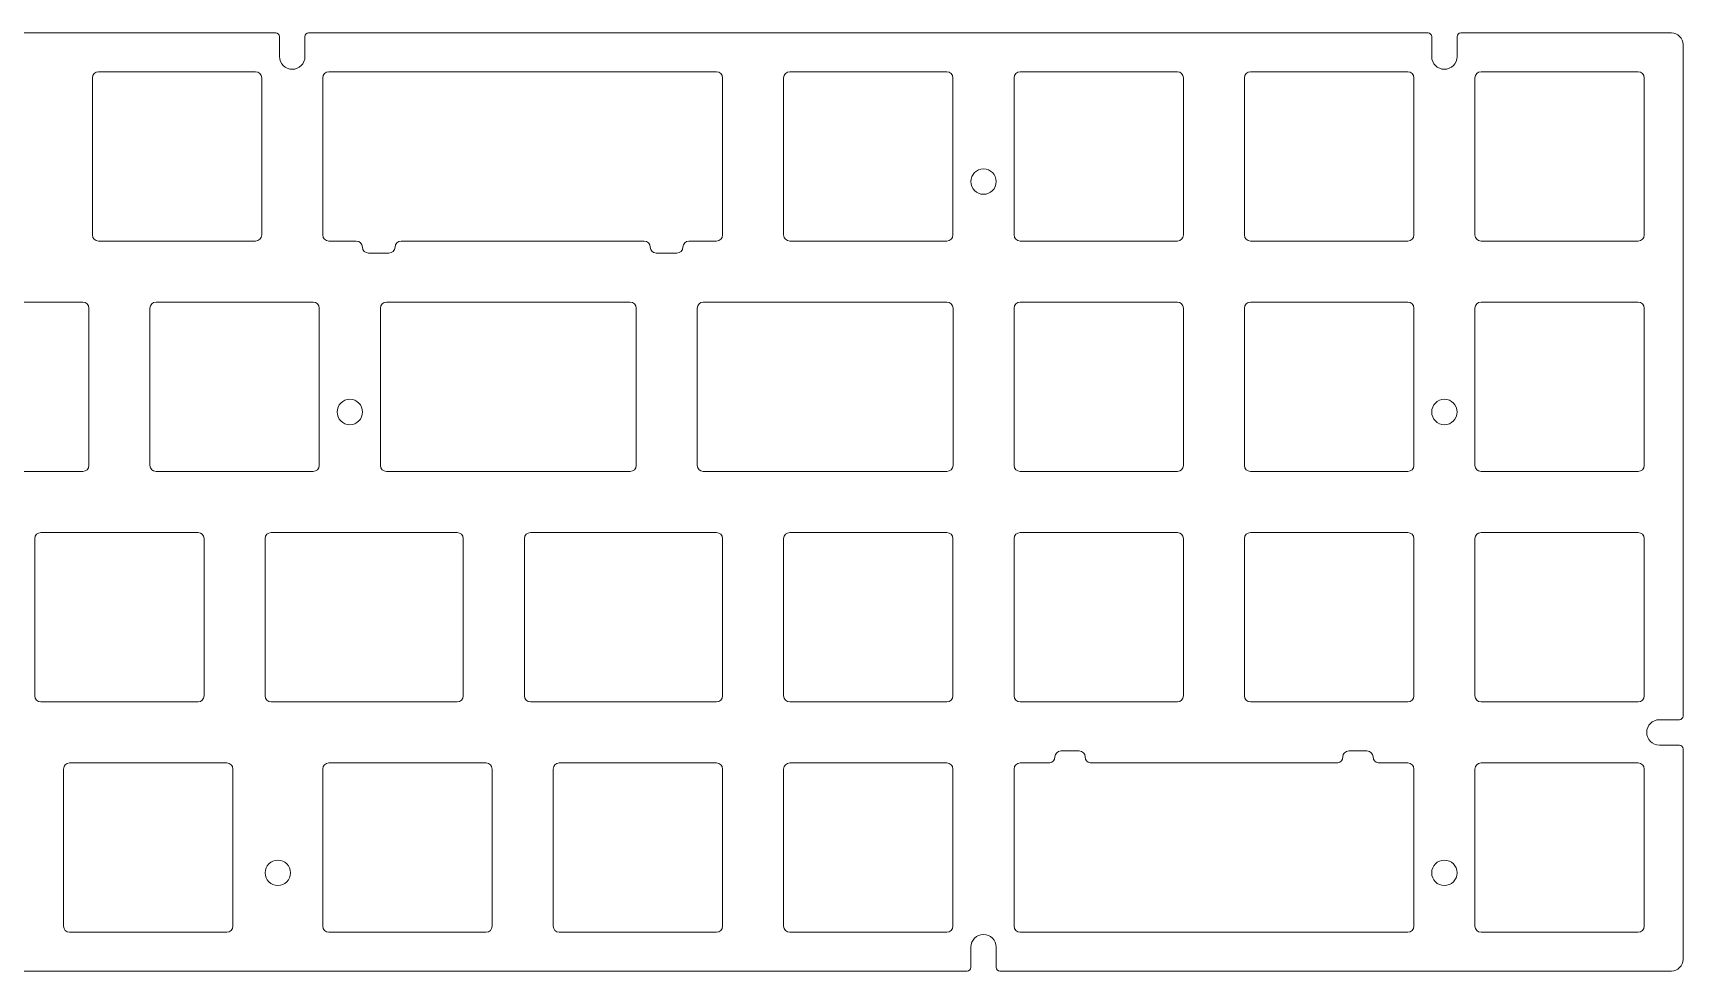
# Model space of a CAD drawing. Header units: millimetres. Extents: x -163 to 163, y 11 to 89.
# Drawn here: x 26.2 to 162.6, y 11.4 to 88.9 of the extents above; entities that cross this region are included whole.
import ezdxf

# ---------------------------------------------------------------- set-up
doc = ezdxf.new("R2010")
doc.units = ezdxf.units.MM
doc.header["$MEASUREMENT"] = 0
doc.layers.add('Layer 1', color=7, linetype='Continuous')

msp = doc.modelspace()

# ---------------------------------------------------------------- linework, layer by layer
at = {"layer": 'Layer 1', "lineweight": 9}
for points, knots in [([(-161.6501, 11.3746), (-162.1726, 11.3746), (-162.5999, 11.8022), (-162.5999, 12.3246), (-162.5999, 12.3246), (-162.5999, 12.3246), (-162.5999, 29.7497), (-162.5999, 29.7497), (-162.5999, 29.7497), (-162.5999, 29.9153), (-162.4656, 30.0496), (-162.2999, 30.0496), (-162.2999, 30.0496), (-162.2999, 30.0496), (-160.65, 30.0497), (-160.65, 30.0497), (-160.65, 30.0497), (-160.65, 30.0497), (-160.6498, 30.0496), (-160.6498, 30.0496), (-160.6498, 30.0496), (-160.0723, 30.0496), (-159.5999, 30.5221), (-159.5999, 31.0995), (-159.5999, 31.0995), (-159.5999, 31.0995), (-159.5999, 31.0997), (-159.5999, 31.0997), (-159.5999, 31.0997), (-159.5999, 31.6771), (-160.0723, 32.1496), (-160.6498, 32.1497), (-160.6498, 32.1497), (-160.6498, 32.1497), (-160.65, 32.1496), (-160.65, 32.1496), (-160.65, 32.1496), (-161.2333, 32.1496), (-161.7166, 32.1496), (-162.2999, 32.1496), (-162.2999, 32.1496), (-162.4656, 32.1496), (-162.5999, 32.2839), (-162.5999, 32.4497), (-162.5999, 32.4497), (-162.5999, 32.4497), (-162.5999, 87.9744), (-162.5999, 87.9744), (-162.5999, 87.9744), (-162.5999, 88.4968), (-162.1726, 88.9244), (-161.6501, 88.9244), (-161.6501, 88.9244), (-161.6501, 88.9244), (-144.2259, 88.9244), (-144.2259, 88.9244), (-144.2259, 88.9244), (-144.0602, 88.9244), (-143.9259, 88.7901), (-143.9259, 88.6244), (-143.9259, 88.6244), (-143.9259, 88.6244), (-143.9259, 86.9745), (-143.9259, 86.9745), (-143.9259, 86.9745), (-143.9259, 86.9745), (-143.9259, 86.9743), (-143.9259, 86.9743), (-143.9259, 86.9743), (-143.9259, 86.3968), (-143.4535, 85.9244), (-142.8761, 85.9244), (-142.8761, 85.9244), (-142.8761, 85.9244), (-142.8758, 85.9244), (-142.8758, 85.9244), (-142.8758, 85.9244), (-142.2984, 85.9244), (-141.8259, 86.3968), (-141.8259, 86.9743), (-141.8259, 86.9743), (-141.8259, 86.9743), (-141.8259, 86.9745), (-141.8259, 86.9745), (-141.8259, 86.9745), (-141.8259, 87.5911), (-141.8259, 88.0078), (-141.8259, 88.6244), (-141.8259, 88.6244), (-141.8259, 88.7901), (-141.6916, 88.9244), (-141.5259, 88.9244), (-141.5259, 88.9244), (-141.5259, 88.9244), (-48.9756, 88.9244), (-48.9756, 88.9244), (-48.9756, 88.9244), (-48.8099, 88.9244), (-48.6756, 88.7901), (-48.6756, 88.6244), (-48.6756, 88.6244), (-48.6756, 88.0411), (-48.6756, 87.5578), (-48.6756, 86.9745), (-48.6756, 86.9745), (-48.6756, 86.9745), (-48.6756, 86.9743), (-48.6756, 86.9743), (-48.6756, 86.9743), (-48.6756, 86.3968), (-48.2032, 85.9244), (-47.6258, 85.9244), (-47.6258, 85.9244), (-47.6258, 85.9244), (-47.6255, 85.9244), (-47.6255, 85.9244), (-47.6255, 85.9244), (-47.0481, 85.9244), (-46.5756, 86.3968), (-46.5756, 86.9743), (-46.5756, 86.9743), (-46.5756, 86.9743), (-46.5756, 86.9745), (-46.5756, 86.9745), (-46.5756, 86.9745), (-46.5756, 87.5578), (-46.5756, 88.0411), (-46.5756, 88.6244), (-46.5756, 88.6244), (-46.5756, 88.7901), (-46.4413, 88.9244), (-46.2756, 88.9244), (-46.2756, 88.9244), (-46.2756, 88.9244), (46.2747, 88.9244), (46.2747, 88.9244), (46.2747, 88.9244), (46.4404, 88.9244), (46.5747, 88.7901), (46.5747, 88.6244), (46.5747, 88.6244), (46.5747, 88.0411), (46.5747, 87.5578), (46.5747, 86.9745), (46.5747, 86.9745), (46.5747, 86.9745), (46.5747, 86.9743), (46.5747, 86.9743), (46.5747, 86.9743), (46.5747, 86.3968), (47.0471, 85.9244), (47.6245, 85.9244), (47.6245, 85.9244), (47.6245, 85.9244), (47.6248, 85.9244), (47.6248, 85.9244), (47.6248, 85.9244), (48.2022, 85.9244), (48.6747, 86.3968), (48.6747, 86.9743), (48.6747, 86.9743), (48.6747, 86.9743), (48.6747, 86.9745), (48.6747, 86.9745), (48.6747, 86.9745), (48.6747, 86.9745), (48.6747, 88.6244), (48.6747, 88.6244), (48.6747, 88.6244), (48.6747, 88.7901), (48.809, 88.9244), (48.9747, 88.9244), (48.9747, 88.9244), (48.9747, 88.9244), (141.5248, 88.9244), (141.5248, 88.9244), (141.5248, 88.9244), (141.6905, 88.9244), (141.8248, 88.7901), (141.8248, 88.6244), (141.8248, 88.6244), (141.8248, 88.0411), (141.8248, 87.5578), (141.8248, 86.9745), (141.8248, 86.9745), (141.8248, 86.9745), (141.8248, 86.9743), (141.8248, 86.9743), (141.8248, 86.9743), (141.8248, 86.3968), (142.2972, 85.9244), (142.8746, 85.9244), (142.8746, 85.9244), (142.8746, 85.9244), (142.8749, 85.9244), (142.8749, 85.9244), (142.8749, 85.9244), (143.4523, 85.9244), (143.9248, 86.3968), (143.9248, 86.9743), (143.9248, 86.9743), (143.9248, 86.9743), (143.9248, 86.9745), (143.9248, 86.9745), (143.9248, 86.9745), (143.9248, 87.5578), (143.9248, 88.0411), (143.9248, 88.6244), (143.9248, 88.6244), (143.9248, 88.7901), (144.0591, 88.9244), (144.2248, 88.9244), (144.2248, 88.9244), (144.2248, 88.9244), (161.6501, 88.9244), (161.6501, 88.9244), (161.6501, 88.9244), (162.1726, 88.9244), (162.5999, 88.4968), (162.5999, 87.9744), (162.5999, 87.9744), (162.5999, 87.9744), (162.5999, 32.4496), (162.5999, 32.4496), (162.5999, 32.4496), (162.5999, 32.2839), (162.4656, 32.1496), (162.2999, 32.1496), (162.2999, 32.1496), (161.7166, 32.1496), (161.2333, 32.1496), (160.65, 32.1496), (160.65, 32.1496), (160.65, 32.1496), (160.6498, 32.1496), (160.6498, 32.1496), (160.6498, 32.1496), (160.0723, 32.1496), (159.5999, 31.6771), (159.5999, 31.0997), (159.5999, 31.0997), (159.5999, 31.0997), (159.5999, 31.0994), (159.5999, 31.0994), (159.5999, 31.0994), (159.5999, 30.522), (160.0723, 30.0496), (160.6498, 30.0496), (160.6498, 30.0496), (160.6498, 30.0496), (160.65, 30.0496), (160.65, 30.0496), (160.65, 30.0496), (161.2333, 30.0496), (161.7166, 30.0496), (162.2999, 30.0496), (162.2999, 30.0496), (162.4656, 30.0496), (162.5999, 29.9153), (162.5999, 29.7496), (162.5999, 29.7496), (162.5999, 29.7496), (162.5999, 12.3246), (162.5999, 12.3246), (162.5999, 12.3246), (162.5999, 11.8022), (162.1726, 11.3746), (161.6501, 11.3746), (161.6501, 11.3746), (161.6501, 11.3746), (106.1257, 11.3746), (106.1257, 11.3746), (106.1257, 11.3746), (105.96, 11.3746), (105.8257, 11.5089), (105.8257, 11.6746), (105.8257, 11.6746), (105.8257, 12.2579), (105.8257, 12.7654), (105.8257, 13.3487), (105.8257, 13.3487), (105.8257, 13.3487), (105.8257, 13.3489), (105.8257, 13.3489), (105.8257, 13.3489), (105.8257, 13.9264), (105.3533, 14.3988), (104.7759, 14.3988), (104.7759, 14.3988), (104.7759, 14.3988), (104.7756, 14.3988), (104.7756, 14.3988), (104.7756, 14.3988), (104.1982, 14.3988), (103.7257, 13.9264), (103.7257, 13.3489), (103.7257, 13.3489), (103.7257, 13.3489), (103.7257, 13.3487), (103.7257, 13.3487), (103.7257, 13.3487), (103.7257, 12.7654), (103.7257, 12.2579), (103.7257, 11.6746), (103.7257, 11.6746), (103.7257, 11.5089), (103.5914, 11.3746), (103.4257, 11.3746), (103.4257, 11.3746), (103.4257, 11.3746), (25.1622, 11.3746), (25.1622, 11.3746), (25.1622, 11.3746), (24.9965, 11.3746), (24.8622, 11.5089), (24.8622, 11.6746), (24.8622, 11.6746), (24.8622, 12.2662), (24.8622, 12.7579), (24.8622, 13.3495), (24.8622, 13.3495), (24.8622, 13.3495), (24.8622, 13.3497), (24.8622, 13.3497), (24.8622, 13.3497), (24.8622, 13.9272), (24.3898, 14.3996), (23.8124, 14.3996), (23.8124, 14.3996), (23.8124, 14.3996), (23.8121, 14.3996), (23.8121, 14.3996), (23.8121, 14.3996), (23.2347, 14.3996), (22.7622, 13.9272), (22.7622, 13.3497), (22.7622, 13.3497), (22.7622, 13.3497), (22.7622, 13.3495), (22.7622, 13.3495), (22.7622, 13.3495), (22.7622, 12.7579), (22.7622, 12.2662), (22.7622, 11.6746), (22.7622, 11.6746), (22.7622, 11.5089), (22.6279, 11.3746), (22.4622, 11.3746), (22.4622, 11.3746), (22.4622, 11.3746), (-92.0844, 11.3746), (-92.0844, 11.3746), (-92.0844, 11.3746), (-92.2501, 11.3746), (-92.3844, 11.5089), (-92.3844, 11.6746), (-92.3844, 11.6746), (-92.3844, 12.2662), (-92.3844, 12.7579), (-92.3844, 13.3495), (-92.3844, 13.3495), (-92.3844, 13.3495), (-92.3844, 13.3497), (-92.3844, 13.3497), (-92.3844, 13.3497), (-92.3844, 13.9272), (-92.8568, 14.3996), (-93.4342, 14.3996), (-93.4342, 14.3996), (-93.4342, 14.3996), (-93.4345, 14.3996), (-93.4345, 14.3996), (-93.4345, 14.3996), (-94.0119, 14.3996), (-94.4844, 13.9272), (-94.4844, 13.3497), (-94.4844, 13.3497), (-94.4844, 13.3497), (-94.4844, 13.3495), (-94.4844, 13.3495), (-94.4844, 13.3495), (-94.4844, 12.7579), (-94.4844, 12.2662), (-94.4844, 11.6746), (-94.4844, 11.6746), (-94.4844, 11.5089), (-94.6187, 11.3746), (-94.7844, 11.3746), (-94.7844, 11.3746), (-94.7844, 11.3746), (-161.6501, 11.3746), (-161.6501, 11.3746)], [0, 0, 0, 0, 0.01010101, 0.01010101, 0.01010101, 0.01010101, 0.02020202, 0.02020202, 0.02020202, 0.02020202, 0.03030303, 0.03030303, 0.03030303, 0.03030303, 0.04040404, 0.04040404, 0.04040404, 0.04040404, 0.05050505, 0.05050505, 0.05050505, 0.05050505, 0.06060606, 0.06060606, 0.06060606, 0.06060606, 0.07070707, 0.07070707, 0.07070707, 0.07070707, 0.08080808, 0.08080808, 0.08080808, 0.08080808, 0.09090909, 0.09090909, 0.09090909, 0.09090909, 0.1010101, 0.1010101, 0.1010101, 0.1010101, 0.11111111, 0.11111111, 0.11111111, 0.11111111, 0.12121212, 0.12121212, 0.12121212, 0.12121212, 0.13131313, 0.13131313, 0.13131313, 0.13131313, 0.14141414, 0.14141414, 0.14141414, 0.14141414, 0.15151515, 0.15151515, 0.15151515, 0.15151515, 0.16161616, 0.16161616, 0.16161616, 0.16161616, 0.17171717, 0.17171717, 0.17171717, 0.17171717, 0.18181818, 0.18181818, 0.18181818, 0.18181818, 0.19191919, 0.19191919, 0.19191919, 0.19191919, 0.2020202, 0.2020202, 0.2020202, 0.2020202, 0.21212121, 0.21212121, 0.21212121, 0.21212121, 0.22222222, 0.22222222, 0.22222222, 0.22222222, 0.23232323, 0.23232323, 0.23232323, 0.23232323, 0.24242424, 0.24242424, 0.24242424, 0.24242424, 0.25252525, 0.25252525, 0.25252525, 0.25252525, 0.26262626, 0.26262626, 0.26262626, 0.26262626, 0.27272727, 0.27272727, 0.27272727, 0.27272727, 0.28282828, 0.28282828, 0.28282828, 0.28282828, 0.29292929, 0.29292929, 0.29292929, 0.29292929, 0.3030303, 0.3030303, 0.3030303, 0.3030303, 0.31313131, 0.31313131, 0.31313131, 0.31313131, 0.32323232, 0.32323232, 0.32323232, 0.32323232, 0.33333333, 0.33333333, 0.33333333, 0.33333333, 0.34343434, 0.34343434, 0.34343434, 0.34343434, 0.35353535, 0.35353535, 0.35353535, 0.35353535, 0.36363636, 0.36363636, 0.36363636, 0.36363636, 0.37373737, 0.37373737, 0.37373737, 0.37373737, 0.38383838, 0.38383838, 0.38383838, 0.38383838, 0.39393939, 0.39393939, 0.39393939, 0.39393939, 0.4040404, 0.4040404, 0.4040404, 0.4040404, 0.41414141, 0.41414141, 0.41414141, 0.41414141, 0.42424242, 0.42424242, 0.42424242, 0.42424242, 0.43434343, 0.43434343, 0.43434343, 0.43434343, 0.44444444, 0.44444444, 0.44444444, 0.44444444, 0.45454545, 0.45454545, 0.45454545, 0.45454545, 0.46464646, 0.46464646, 0.46464646, 0.46464646, 0.47474747, 0.47474747, 0.47474747, 0.47474747, 0.48484848, 0.48484848, 0.48484848, 0.48484848, 0.49494949, 0.49494949, 0.49494949, 0.49494949, 0.50505051, 0.50505051, 0.50505051, 0.50505051, 0.51515152, 0.51515152, 0.51515152, 0.51515152, 0.52525253, 0.52525253, 0.52525253, 0.52525253, 0.53535354, 0.53535354, 0.53535354, 0.53535354, 0.54545455, 0.54545455, 0.54545455, 0.54545455, 0.55555556, 0.55555556, 0.55555556, 0.55555556, 0.56565657, 0.56565657, 0.56565657, 0.56565657, 0.57575758, 0.57575758, 0.57575758, 0.57575758, 0.58585859, 0.58585859, 0.58585859, 0.58585859, 0.5959596, 0.5959596, 0.5959596, 0.5959596, 0.60606061, 0.60606061, 0.60606061, 0.60606061, 0.61616162, 0.61616162, 0.61616162, 0.61616162, 0.62626263, 0.62626263, 0.62626263, 0.62626263, 0.63636364, 0.63636364, 0.63636364, 0.63636364, 0.64646465, 0.64646465, 0.64646465, 0.64646465, 0.65656566, 0.65656566, 0.65656566, 0.65656566, 0.66666667, 0.66666667, 0.66666667, 0.66666667, 0.67676768, 0.67676768, 0.67676768, 0.67676768, 0.68686869, 0.68686869, 0.68686869, 0.68686869, 0.6969697, 0.6969697, 0.6969697, 0.6969697, 0.70707071, 0.70707071, 0.70707071, 0.70707071, 0.71717172, 0.71717172, 0.71717172, 0.71717172, 0.72727273, 0.72727273, 0.72727273, 0.72727273, 0.73737374, 0.73737374, 0.73737374, 0.73737374, 0.74747475, 0.74747475, 0.74747475, 0.74747475, 0.75757576, 0.75757576, 0.75757576, 0.75757576, 0.76767677, 0.76767677, 0.76767677, 0.76767677, 0.77777778, 0.77777778, 0.77777778, 0.77777778, 0.78787879, 0.78787879, 0.78787879, 0.78787879, 0.7979798, 0.7979798, 0.7979798, 0.7979798, 0.80808081, 0.80808081, 0.80808081, 0.80808081, 0.81818182, 0.81818182, 0.81818182, 0.81818182, 0.82828283, 0.82828283, 0.82828283, 0.82828283, 0.83838384, 0.83838384, 0.83838384, 0.83838384, 0.84848485, 0.84848485, 0.84848485, 0.84848485, 0.85858586, 0.85858586, 0.85858586, 0.85858586, 0.86868687, 0.86868687, 0.86868687, 0.86868687, 0.87878788, 0.87878788, 0.87878788, 0.87878788, 0.88888889, 0.88888889, 0.88888889, 0.88888889, 0.8989899, 0.8989899, 0.8989899, 0.8989899, 0.90909091, 0.90909091, 0.90909091, 0.90909091, 0.91919192, 0.91919192, 0.91919192, 0.91919192, 0.92929293, 0.92929293, 0.92929293, 0.92929293, 0.93939394, 0.93939394, 0.93939394, 0.93939394, 0.94949495, 0.94949495, 0.94949495, 0.94949495, 0.95959596, 0.95959596, 0.95959596, 0.95959596, 0.96969697, 0.96969697, 0.96969697, 0.96969697, 0.97979798, 0.97979798, 0.97979798, 0.97979798, 1, 1, 1, 1]), ([(31.6005, 85.7242), (31.6005, 85.7242), (44.6007, 85.7242), (44.6007, 85.7242), (44.6007, 85.7242), (44.8757, 85.7242), (45.1006, 85.4992), (45.1006, 85.2242), (45.1006, 85.2242), (45.1006, 85.2242), (45.1006, 72.2242), (45.1006, 72.2242), (45.1006, 72.2242), (45.1006, 71.9492), (44.8757, 71.7242), (44.6007, 71.7242), (44.6007, 71.7242), (44.6007, 71.7242), (31.6005, 71.7242), (31.6005, 71.7242), (31.6005, 71.7242), (31.3255, 71.7242), (31.1006, 71.9492), (31.1006, 72.2242), (31.1006, 72.2242), (31.1006, 72.2242), (31.1006, 85.2242), (31.1006, 85.2242), (31.1006, 85.2242), (31.1006, 85.4992), (31.3255, 85.7242), (31.6005, 85.7242)], [0, 0, 0, 0, 0.11111111, 0.11111111, 0.11111111, 0.11111111, 0.22222222, 0.22222222, 0.22222222, 0.22222222, 0.33333333, 0.33333333, 0.33333333, 0.33333333, 0.44444444, 0.44444444, 0.44444444, 0.44444444, 0.55555556, 0.55555556, 0.55555556, 0.55555556, 0.66666667, 0.66666667, 0.66666667, 0.66666667, 0.77777778, 0.77777778, 0.77777778, 0.77777778, 1, 1, 1, 1]), ([(50.6507, 85.7242), (50.6507, 85.7242), (82.7009, 85.7242), (82.7009, 85.7242), (82.7009, 85.7242), (82.9759, 85.7242), (83.2008, 85.4991), (83.2008, 85.2242), (83.2008, 85.2242), (83.2008, 85.2242), (83.2008, 72.2242), (83.2008, 72.2242), (83.2008, 72.2242), (83.2008, 71.9493), (82.9758, 71.7242), (82.7009, 71.7242), (82.7009, 71.7242), (82.7009, 71.7242), (80.4237, 71.7242), (80.4237, 71.7242), (80.4237, 71.7242), (80.1487, 71.7242), (79.9237, 71.4991), (79.9237, 71.2243), (79.9237, 71.2243), (79.9237, 70.9496), (79.6972, 70.7243), (79.4237, 70.7243), (79.4237, 70.7243), (79.4237, 70.7243), (77.7237, 70.7243), (77.7237, 70.7243), (77.7237, 70.7243), (77.4502, 70.7243), (77.2237, 70.9503), (77.2237, 71.2243), (77.2237, 71.2243), (77.2237, 71.4991), (76.9987, 71.7242), (76.7237, 71.7242), (76.7237, 71.7242), (76.7237, 71.7242), (56.6239, 71.7242), (56.6239, 71.7242), (56.6239, 71.7242), (56.3489, 71.7242), (56.1239, 71.4991), (56.1239, 71.2243), (56.1239, 71.2243), (56.1239, 70.9496), (55.8972, 70.7243), (55.6239, 70.7243), (55.6239, 70.7243), (55.6239, 70.7243), (53.9239, 70.7243), (53.9239, 70.7243), (53.9239, 70.7243), (53.6506, 70.7243), (53.4239, 70.9503), (53.4239, 71.2243), (53.4239, 71.2243), (53.4239, 71.4991), (53.1989, 71.7242), (52.9239, 71.7242), (52.9239, 71.7242), (52.9239, 71.7242), (50.6507, 71.7242), (50.6507, 71.7242), (50.6507, 71.7242), (50.3758, 71.7242), (50.1508, 71.9492), (50.1508, 72.2242), (50.1508, 72.2242), (50.1508, 72.2242), (50.1508, 85.2242), (50.1508, 85.2242), (50.1508, 85.2242), (50.1508, 85.4992), (50.3757, 85.7242), (50.6507, 85.7242)], [0, 0, 0, 0, 0.04761905, 0.04761905, 0.04761905, 0.04761905, 0.0952381, 0.0952381, 0.0952381, 0.0952381, 0.14285714, 0.14285714, 0.14285714, 0.14285714, 0.19047619, 0.19047619, 0.19047619, 0.19047619, 0.23809524, 0.23809524, 0.23809524, 0.23809524, 0.28571429, 0.28571429, 0.28571429, 0.28571429, 0.33333333, 0.33333333, 0.33333333, 0.33333333, 0.38095238, 0.38095238, 0.38095238, 0.38095238, 0.42857143, 0.42857143, 0.42857143, 0.42857143, 0.47619048, 0.47619048, 0.47619048, 0.47619048, 0.52380952, 0.52380952, 0.52380952, 0.52380952, 0.57142857, 0.57142857, 0.57142857, 0.57142857, 0.61904762, 0.61904762, 0.61904762, 0.61904762, 0.66666667, 0.66666667, 0.66666667, 0.66666667, 0.71428571, 0.71428571, 0.71428571, 0.71428571, 0.76190476, 0.76190476, 0.76190476, 0.76190476, 0.80952381, 0.80952381, 0.80952381, 0.80952381, 0.85714286, 0.85714286, 0.85714286, 0.85714286, 0.9047619, 0.9047619, 0.9047619, 0.9047619, 1, 1, 1, 1]), ([(88.7505, 85.7242), (88.7505, 85.7242), (101.7507, 85.7242), (101.7507, 85.7242), (101.7507, 85.7242), (102.0257, 85.7242), (102.2506, 85.4992), (102.2506, 85.2242), (102.2506, 85.2242), (102.2506, 85.2242), (102.2506, 72.2242), (102.2506, 72.2242), (102.2506, 72.2242), (102.2506, 71.9492), (102.0257, 71.7242), (101.7507, 71.7242), (101.7507, 71.7242), (101.7507, 71.7242), (88.7505, 71.7242), (88.7505, 71.7242), (88.7505, 71.7242), (88.4755, 71.7242), (88.2506, 71.9492), (88.2506, 72.2242), (88.2506, 72.2242), (88.2506, 72.2242), (88.2506, 85.2242), (88.2506, 85.2242), (88.2506, 85.2242), (88.2506, 85.4992), (88.4755, 85.7242), (88.7505, 85.7242)], [0, 0, 0, 0, 0.11111111, 0.11111111, 0.11111111, 0.11111111, 0.22222222, 0.22222222, 0.22222222, 0.22222222, 0.33333333, 0.33333333, 0.33333333, 0.33333333, 0.44444444, 0.44444444, 0.44444444, 0.44444444, 0.55555556, 0.55555556, 0.55555556, 0.55555556, 0.66666667, 0.66666667, 0.66666667, 0.66666667, 0.77777778, 0.77777778, 0.77777778, 0.77777778, 1, 1, 1, 1]), ([(107.8007, 85.7242), (107.8007, 85.7242), (120.8009, 85.7242), (120.8009, 85.7242), (120.8009, 85.7242), (121.0759, 85.7242), (121.3008, 85.4992), (121.3008, 85.2242), (121.3008, 85.2242), (121.3008, 85.2242), (121.3008, 72.2242), (121.3008, 72.2242), (121.3008, 72.2242), (121.3008, 71.9492), (121.0759, 71.7242), (120.8009, 71.7242), (120.8009, 71.7242), (120.8009, 71.7242), (107.8007, 71.7242), (107.8007, 71.7242), (107.8007, 71.7242), (107.5257, 71.7242), (107.3008, 71.9492), (107.3008, 72.2242), (107.3008, 72.2242), (107.3008, 72.2242), (107.3008, 85.2242), (107.3008, 85.2242), (107.3008, 85.2242), (107.3008, 85.4992), (107.5257, 85.7242), (107.8007, 85.7242)], [0, 0, 0, 0, 0.11111111, 0.11111111, 0.11111111, 0.11111111, 0.22222222, 0.22222222, 0.22222222, 0.22222222, 0.33333333, 0.33333333, 0.33333333, 0.33333333, 0.44444444, 0.44444444, 0.44444444, 0.44444444, 0.55555556, 0.55555556, 0.55555556, 0.55555556, 0.66666667, 0.66666667, 0.66666667, 0.66666667, 0.77777778, 0.77777778, 0.77777778, 0.77777778, 1, 1, 1, 1]), ([(126.8506, 85.7242), (126.8506, 85.7242), (139.8508, 85.7242), (139.8508, 85.7242), (139.8508, 85.7242), (140.1258, 85.7242), (140.3507, 85.4992), (140.3507, 85.2242), (140.3507, 85.2242), (140.3507, 85.2242), (140.3507, 72.2242), (140.3507, 72.2242), (140.3507, 72.2242), (140.3507, 71.9492), (140.1258, 71.7242), (139.8508, 71.7242), (139.8508, 71.7242), (139.8508, 71.7242), (126.8506, 71.7242), (126.8506, 71.7242), (126.8506, 71.7242), (126.5756, 71.7242), (126.3507, 71.9492), (126.3507, 72.2242), (126.3507, 72.2242), (126.3507, 72.2242), (126.3507, 85.2242), (126.3507, 85.2242), (126.3507, 85.2242), (126.3507, 85.4992), (126.5756, 85.7242), (126.8506, 85.7242)], [0, 0, 0, 0, 0.11111111, 0.11111111, 0.11111111, 0.11111111, 0.22222222, 0.22222222, 0.22222222, 0.22222222, 0.33333333, 0.33333333, 0.33333333, 0.33333333, 0.44444444, 0.44444444, 0.44444444, 0.44444444, 0.55555556, 0.55555556, 0.55555556, 0.55555556, 0.66666667, 0.66666667, 0.66666667, 0.66666667, 0.77777778, 0.77777778, 0.77777778, 0.77777778, 1, 1, 1, 1]), ([(145.9008, 85.7242), (145.9008, 85.7242), (158.901, 85.7242), (158.901, 85.7242), (158.901, 85.7242), (159.176, 85.7242), (159.4009, 85.4992), (159.4009, 85.2242), (159.4009, 85.2242), (159.4009, 85.2242), (159.4009, 72.2242), (159.4009, 72.2242), (159.4009, 72.2242), (159.4009, 71.9492), (159.176, 71.7242), (158.901, 71.7242), (158.901, 71.7242), (158.901, 71.7242), (145.9008, 71.7242), (145.9008, 71.7242), (145.9008, 71.7242), (145.6258, 71.7242), (145.4009, 71.9492), (145.4009, 72.2242), (145.4009, 72.2242), (145.4009, 72.2242), (145.4009, 85.2242), (145.4009, 85.2242), (145.4009, 85.2242), (145.4009, 85.4992), (145.6258, 85.7242), (145.9008, 85.7242)], [0, 0, 0, 0, 0.11111111, 0.11111111, 0.11111111, 0.11111111, 0.22222222, 0.22222222, 0.22222222, 0.22222222, 0.33333333, 0.33333333, 0.33333333, 0.33333333, 0.44444444, 0.44444444, 0.44444444, 0.44444444, 0.55555556, 0.55555556, 0.55555556, 0.55555556, 0.66666667, 0.66666667, 0.66666667, 0.66666667, 0.77777778, 0.77777778, 0.77777778, 0.77777778, 1, 1, 1, 1]), ([(104.776, 77.6908), (104.1961, 77.6908), (103.726, 77.2207), (103.726, 76.6408), (103.726, 76.6408), (103.726, 76.0609), (104.1961, 75.5908), (104.776, 75.5908), (104.776, 75.5908), (105.3559, 75.5908), (105.826, 76.0609), (105.826, 76.6408), (105.826, 76.6408), (105.826, 77.2207), (105.3559, 77.6908), (104.776, 77.6908)], [0, 0, 0, 0, 0.2, 0.2, 0.2, 0.2, 0.4, 0.4, 0.4, 0.4, 0.6, 0.6, 0.6, 0.6, 1, 1, 1, 1]), ([(17.3125, 66.6747), (17.3125, 66.6747), (30.3127, 66.6747), (30.3127, 66.6747), (30.3127, 66.6747), (30.5877, 66.6747), (30.8126, 66.4497), (30.8126, 66.1747), (30.8126, 66.1747), (30.8126, 66.1747), (30.8126, 53.1747), (30.8126, 53.1747), (30.8126, 53.1747), (30.8126, 52.8997), (30.5877, 52.6747), (30.3127, 52.6747), (30.3127, 52.6747), (30.3127, 52.6747), (17.3125, 52.6747), (17.3125, 52.6747), (17.3125, 52.6747), (17.0375, 52.6747), (16.8126, 52.8997), (16.8126, 53.1747), (16.8126, 53.1747), (16.8126, 53.1747), (16.8126, 66.1747), (16.8126, 66.1747), (16.8126, 66.1747), (16.8126, 66.4497), (17.0375, 66.6747), (17.3125, 66.6747)], [0, 0, 0, 0, 0.11111111, 0.11111111, 0.11111111, 0.11111111, 0.22222222, 0.22222222, 0.22222222, 0.22222222, 0.33333333, 0.33333333, 0.33333333, 0.33333333, 0.44444444, 0.44444444, 0.44444444, 0.44444444, 0.55555556, 0.55555556, 0.55555556, 0.55555556, 0.66666667, 0.66666667, 0.66666667, 0.66666667, 0.77777778, 0.77777778, 0.77777778, 0.77777778, 1, 1, 1, 1]), ([(36.3626, 66.6747), (36.3626, 66.6747), (49.3628, 66.6747), (49.3628, 66.6747), (49.3628, 66.6747), (49.6378, 66.6747), (49.8627, 66.4497), (49.8627, 66.1747), (49.8627, 66.1747), (49.8627, 66.1747), (49.8627, 53.1747), (49.8627, 53.1747), (49.8627, 53.1747), (49.8627, 52.8997), (49.6378, 52.6747), (49.3628, 52.6747), (49.3628, 52.6747), (49.3628, 52.6747), (36.3626, 52.6747), (36.3626, 52.6747), (36.3626, 52.6747), (36.0876, 52.6747), (35.8627, 52.8997), (35.8627, 53.1747), (35.8627, 53.1747), (35.8627, 53.1747), (35.8627, 66.1747), (35.8627, 66.1747), (35.8627, 66.1747), (35.8627, 66.4497), (36.0876, 66.6747), (36.3626, 66.6747)], [0, 0, 0, 0, 0.11111111, 0.11111111, 0.11111111, 0.11111111, 0.22222222, 0.22222222, 0.22222222, 0.22222222, 0.33333333, 0.33333333, 0.33333333, 0.33333333, 0.44444444, 0.44444444, 0.44444444, 0.44444444, 0.55555556, 0.55555556, 0.55555556, 0.55555556, 0.66666667, 0.66666667, 0.66666667, 0.66666667, 0.77777778, 0.77777778, 0.77777778, 0.77777778, 1, 1, 1, 1]), ([(55.4126, 66.6747), (55.4126, 66.6747), (75.5581, 66.6747), (75.5581, 66.6747), (75.5581, 66.6747), (75.8331, 66.6747), (76.058, 66.4496), (76.058, 66.1747), (76.058, 66.1747), (76.058, 66.1747), (76.058, 53.1747), (76.058, 53.1747), (76.058, 53.1747), (76.058, 52.8998), (75.833, 52.6747), (75.5581, 52.6747), (75.5581, 52.6747), (75.5581, 52.6747), (55.4126, 52.6747), (55.4126, 52.6747), (55.4126, 52.6747), (55.1377, 52.6747), (54.9127, 52.8997), (54.9127, 53.1747), (54.9127, 53.1747), (54.9127, 53.1747), (54.9127, 66.1747), (54.9127, 66.1747), (54.9127, 66.1747), (54.9127, 66.4497), (55.1376, 66.6747), (55.4126, 66.6747)], [0, 0, 0, 0, 0.11111111, 0.11111111, 0.11111111, 0.11111111, 0.22222222, 0.22222222, 0.22222222, 0.22222222, 0.33333333, 0.33333333, 0.33333333, 0.33333333, 0.44444444, 0.44444444, 0.44444444, 0.44444444, 0.55555556, 0.55555556, 0.55555556, 0.55555556, 0.66666667, 0.66666667, 0.66666667, 0.66666667, 0.77777778, 0.77777778, 0.77777778, 0.77777778, 1, 1, 1, 1]), ([(81.6057, 66.6747), (81.6057, 66.6747), (101.7512, 66.6747), (101.7512, 66.6747), (101.7512, 66.6747), (102.0262, 66.6747), (102.2511, 66.4496), (102.2511, 66.1747), (102.2511, 66.1747), (102.2511, 66.1747), (102.2511, 53.1747), (102.2511, 53.1747), (102.2511, 53.1747), (102.2511, 52.8998), (102.0261, 52.6747), (101.7512, 52.6747), (101.7512, 52.6747), (101.7512, 52.6747), (81.6057, 52.6747), (81.6057, 52.6747), (81.6057, 52.6747), (81.3308, 52.6747), (81.1058, 52.8997), (81.1058, 53.1747), (81.1058, 53.1747), (81.1058, 53.1747), (81.1058, 66.1747), (81.1058, 66.1747), (81.1058, 66.1747), (81.1058, 66.4497), (81.3307, 66.6747), (81.6057, 66.6747)], [0, 0, 0, 0, 0.11111111, 0.11111111, 0.11111111, 0.11111111, 0.22222222, 0.22222222, 0.22222222, 0.22222222, 0.33333333, 0.33333333, 0.33333333, 0.33333333, 0.44444444, 0.44444444, 0.44444444, 0.44444444, 0.55555556, 0.55555556, 0.55555556, 0.55555556, 0.66666667, 0.66666667, 0.66666667, 0.66666667, 0.77777778, 0.77777778, 0.77777778, 0.77777778, 1, 1, 1, 1]), ([(107.8007, 66.6747), (107.8007, 66.6747), (120.8009, 66.6747), (120.8009, 66.6747), (120.8009, 66.6747), (121.0759, 66.6747), (121.3008, 66.4497), (121.3008, 66.1747), (121.3008, 66.1747), (121.3008, 66.1747), (121.3008, 53.1747), (121.3008, 53.1747), (121.3008, 53.1747), (121.3008, 52.8997), (121.0759, 52.6747), (120.8009, 52.6747), (120.8009, 52.6747), (120.8009, 52.6747), (107.8007, 52.6747), (107.8007, 52.6747), (107.8007, 52.6747), (107.5257, 52.6747), (107.3008, 52.8997), (107.3008, 53.1747), (107.3008, 53.1747), (107.3008, 53.1747), (107.3008, 66.1747), (107.3008, 66.1747), (107.3008, 66.1747), (107.3008, 66.4497), (107.5257, 66.6747), (107.8007, 66.6747)], [0, 0, 0, 0, 0.11111111, 0.11111111, 0.11111111, 0.11111111, 0.22222222, 0.22222222, 0.22222222, 0.22222222, 0.33333333, 0.33333333, 0.33333333, 0.33333333, 0.44444444, 0.44444444, 0.44444444, 0.44444444, 0.55555556, 0.55555556, 0.55555556, 0.55555556, 0.66666667, 0.66666667, 0.66666667, 0.66666667, 0.77777778, 0.77777778, 0.77777778, 0.77777778, 1, 1, 1, 1]), ([(126.8506, 66.6747), (126.8506, 66.6747), (139.8508, 66.6747), (139.8508, 66.6747), (139.8508, 66.6747), (140.1258, 66.6747), (140.3507, 66.4497), (140.3507, 66.1747), (140.3507, 66.1747), (140.3507, 66.1747), (140.3507, 53.1747), (140.3507, 53.1747), (140.3507, 53.1747), (140.3507, 52.8997), (140.1258, 52.6747), (139.8508, 52.6747), (139.8508, 52.6747), (139.8508, 52.6747), (126.8506, 52.6747), (126.8506, 52.6747), (126.8506, 52.6747), (126.5756, 52.6747), (126.3507, 52.8997), (126.3507, 53.1747), (126.3507, 53.1747), (126.3507, 53.1747), (126.3507, 66.1747), (126.3507, 66.1747), (126.3507, 66.1747), (126.3507, 66.4497), (126.5756, 66.6747), (126.8506, 66.6747)], [0, 0, 0, 0, 0.11111111, 0.11111111, 0.11111111, 0.11111111, 0.22222222, 0.22222222, 0.22222222, 0.22222222, 0.33333333, 0.33333333, 0.33333333, 0.33333333, 0.44444444, 0.44444444, 0.44444444, 0.44444444, 0.55555556, 0.55555556, 0.55555556, 0.55555556, 0.66666667, 0.66666667, 0.66666667, 0.66666667, 0.77777778, 0.77777778, 0.77777778, 0.77777778, 1, 1, 1, 1]), ([(145.9008, 66.6747), (145.9008, 66.6747), (158.901, 66.6747), (158.901, 66.6747), (158.901, 66.6747), (159.176, 66.6747), (159.4009, 66.4497), (159.4009, 66.1747), (159.4009, 66.1747), (159.4009, 66.1747), (159.4009, 53.1747), (159.4009, 53.1747), (159.4009, 53.1747), (159.4009, 52.8997), (159.176, 52.6747), (158.901, 52.6747), (158.901, 52.6747), (158.901, 52.6747), (145.9008, 52.6747), (145.9008, 52.6747), (145.9008, 52.6747), (145.6258, 52.6747), (145.4009, 52.8997), (145.4009, 53.1747), (145.4009, 53.1747), (145.4009, 53.1747), (145.4009, 66.1747), (145.4009, 66.1747), (145.4009, 66.1747), (145.4009, 66.4497), (145.6258, 66.6747), (145.9008, 66.6747)], [0, 0, 0, 0, 0.11111111, 0.11111111, 0.11111111, 0.11111111, 0.22222222, 0.22222222, 0.22222222, 0.22222222, 0.33333333, 0.33333333, 0.33333333, 0.33333333, 0.44444444, 0.44444444, 0.44444444, 0.44444444, 0.55555556, 0.55555556, 0.55555556, 0.55555556, 0.66666667, 0.66666667, 0.66666667, 0.66666667, 0.77777778, 0.77777778, 0.77777778, 0.77777778, 1, 1, 1, 1]), ([(52.3877, 58.6408), (51.8078, 58.6408), (51.3377, 58.1707), (51.3377, 57.5908), (51.3377, 57.5908), (51.3377, 57.0109), (51.8078, 56.5408), (52.3877, 56.5408), (52.3877, 56.5408), (52.9676, 56.5408), (53.4377, 57.0109), (53.4377, 57.5908), (53.4377, 57.5908), (53.4377, 58.1707), (52.9676, 58.6408), (52.3877, 58.6408)], [0, 0, 0, 0, 0.2, 0.2, 0.2, 0.2, 0.4, 0.4, 0.4, 0.4, 0.6, 0.6, 0.6, 0.6, 1, 1, 1, 1]), ([(142.8759, 58.6408), (142.296, 58.6408), (141.8259, 58.1707), (141.8259, 57.5908), (141.8259, 57.5908), (141.8259, 57.0109), (142.296, 56.5408), (142.8759, 56.5408), (142.8759, 56.5408), (143.4558, 56.5408), (143.9259, 57.0109), (143.9259, 57.5908), (143.9259, 57.5908), (143.9259, 58.1707), (143.4558, 58.6408), (142.8759, 58.6408)], [0, 0, 0, 0, 0.2, 0.2, 0.2, 0.2, 0.4, 0.4, 0.4, 0.4, 0.6, 0.6, 0.6, 0.6, 1, 1, 1, 1]), ([(26.8375, 47.6247), (26.8375, 47.6247), (39.8377, 47.6247), (39.8377, 47.6247), (39.8377, 47.6247), (40.1127, 47.6247), (40.3376, 47.3997), (40.3376, 47.1247), (40.3376, 47.1247), (40.3376, 47.1247), (40.3376, 34.1247), (40.3376, 34.1247), (40.3376, 34.1247), (40.3376, 33.8497), (40.1127, 33.6247), (39.8377, 33.6247), (39.8377, 33.6247), (39.8377, 33.6247), (26.8375, 33.6247), (26.8375, 33.6247), (26.8375, 33.6247), (26.5625, 33.6247), (26.3376, 33.8497), (26.3376, 34.1247), (26.3376, 34.1247), (26.3376, 34.1247), (26.3376, 47.1247), (26.3376, 47.1247), (26.3376, 47.1247), (26.3376, 47.3997), (26.5625, 47.6247), (26.8375, 47.6247)], [0, 0, 0, 0, 0.11111111, 0.11111111, 0.11111111, 0.11111111, 0.22222222, 0.22222222, 0.22222222, 0.22222222, 0.33333333, 0.33333333, 0.33333333, 0.33333333, 0.44444444, 0.44444444, 0.44444444, 0.44444444, 0.55555556, 0.55555556, 0.55555556, 0.55555556, 0.66666667, 0.66666667, 0.66666667, 0.66666667, 0.77777778, 0.77777778, 0.77777778, 0.77777778, 1, 1, 1, 1]), ([(45.8876, 47.6247), (45.8876, 47.6247), (61.2678, 47.6247), (61.2678, 47.6247), (61.2678, 47.6247), (61.5428, 47.6247), (61.7677, 47.3996), (61.7677, 47.1247), (61.7677, 47.1247), (61.7677, 47.1247), (61.7677, 34.1247), (61.7677, 34.1247), (61.7677, 34.1247), (61.7677, 33.8498), (61.5427, 33.6247), (61.2678, 33.6247), (61.2678, 33.6247), (61.2678, 33.6247), (45.8876, 33.6247), (45.8876, 33.6247), (45.8876, 33.6247), (45.6127, 33.6247), (45.3877, 33.8497), (45.3877, 34.1247), (45.3877, 34.1247), (45.3877, 34.1247), (45.3877, 47.1247), (45.3877, 47.1247), (45.3877, 47.1247), (45.3877, 47.3997), (45.6126, 47.6247), (45.8876, 47.6247)], [0, 0, 0, 0, 0.11111111, 0.11111111, 0.11111111, 0.11111111, 0.22222222, 0.22222222, 0.22222222, 0.22222222, 0.33333333, 0.33333333, 0.33333333, 0.33333333, 0.44444444, 0.44444444, 0.44444444, 0.44444444, 0.55555556, 0.55555556, 0.55555556, 0.55555556, 0.66666667, 0.66666667, 0.66666667, 0.66666667, 0.77777778, 0.77777778, 0.77777778, 0.77777778, 1, 1, 1, 1]), ([(67.3187, 47.6247), (67.3187, 47.6247), (82.6989, 47.6247), (82.6989, 47.6247), (82.6989, 47.6247), (82.9739, 47.6247), (83.1988, 47.3996), (83.1988, 47.1247), (83.1988, 47.1247), (83.1988, 47.1247), (83.1988, 34.1247), (83.1988, 34.1247), (83.1988, 34.1247), (83.1988, 33.8498), (82.9738, 33.6247), (82.6989, 33.6247), (82.6989, 33.6247), (82.6989, 33.6247), (67.3187, 33.6247), (67.3187, 33.6247), (67.3187, 33.6247), (67.0438, 33.6247), (66.8188, 33.8497), (66.8188, 34.1247), (66.8188, 34.1247), (66.8188, 34.1247), (66.8188, 47.1247), (66.8188, 47.1247), (66.8188, 47.1247), (66.8188, 47.3997), (67.0437, 47.6247), (67.3187, 47.6247)], [0, 0, 0, 0, 0.11111111, 0.11111111, 0.11111111, 0.11111111, 0.22222222, 0.22222222, 0.22222222, 0.22222222, 0.33333333, 0.33333333, 0.33333333, 0.33333333, 0.44444444, 0.44444444, 0.44444444, 0.44444444, 0.55555556, 0.55555556, 0.55555556, 0.55555556, 0.66666667, 0.66666667, 0.66666667, 0.66666667, 0.77777778, 0.77777778, 0.77777778, 0.77777778, 1, 1, 1, 1]), ([(88.7505, 47.6247), (88.7505, 47.6247), (101.7507, 47.6247), (101.7507, 47.6247), (101.7507, 47.6247), (102.0257, 47.6247), (102.2506, 47.3997), (102.2506, 47.1247), (102.2506, 47.1247), (102.2506, 47.1247), (102.2506, 34.1247), (102.2506, 34.1247), (102.2506, 34.1247), (102.2506, 33.8497), (102.0257, 33.6247), (101.7507, 33.6247), (101.7507, 33.6247), (101.7507, 33.6247), (88.7505, 33.6247), (88.7505, 33.6247), (88.7505, 33.6247), (88.4755, 33.6247), (88.2506, 33.8497), (88.2506, 34.1247), (88.2506, 34.1247), (88.2506, 34.1247), (88.2506, 47.1247), (88.2506, 47.1247), (88.2506, 47.1247), (88.2506, 47.3997), (88.4755, 47.6247), (88.7505, 47.6247)], [0, 0, 0, 0, 0.11111111, 0.11111111, 0.11111111, 0.11111111, 0.22222222, 0.22222222, 0.22222222, 0.22222222, 0.33333333, 0.33333333, 0.33333333, 0.33333333, 0.44444444, 0.44444444, 0.44444444, 0.44444444, 0.55555556, 0.55555556, 0.55555556, 0.55555556, 0.66666667, 0.66666667, 0.66666667, 0.66666667, 0.77777778, 0.77777778, 0.77777778, 0.77777778, 1, 1, 1, 1]), ([(107.8007, 47.6247), (107.8007, 47.6247), (120.8009, 47.6247), (120.8009, 47.6247), (120.8009, 47.6247), (121.0759, 47.6247), (121.3008, 47.3997), (121.3008, 47.1247), (121.3008, 47.1247), (121.3008, 47.1247), (121.3008, 34.1247), (121.3008, 34.1247), (121.3008, 34.1247), (121.3008, 33.8497), (121.0759, 33.6247), (120.8009, 33.6247), (120.8009, 33.6247), (120.8009, 33.6247), (107.8007, 33.6247), (107.8007, 33.6247), (107.8007, 33.6247), (107.5257, 33.6247), (107.3008, 33.8497), (107.3008, 34.1247), (107.3008, 34.1247), (107.3008, 34.1247), (107.3008, 47.1247), (107.3008, 47.1247), (107.3008, 47.1247), (107.3008, 47.3997), (107.5257, 47.6247), (107.8007, 47.6247)], [0, 0, 0, 0, 0.11111111, 0.11111111, 0.11111111, 0.11111111, 0.22222222, 0.22222222, 0.22222222, 0.22222222, 0.33333333, 0.33333333, 0.33333333, 0.33333333, 0.44444444, 0.44444444, 0.44444444, 0.44444444, 0.55555556, 0.55555556, 0.55555556, 0.55555556, 0.66666667, 0.66666667, 0.66666667, 0.66666667, 0.77777778, 0.77777778, 0.77777778, 0.77777778, 1, 1, 1, 1]), ([(126.8506, 47.6247), (126.8506, 47.6247), (139.8508, 47.6247), (139.8508, 47.6247), (139.8508, 47.6247), (140.1258, 47.6247), (140.3507, 47.3997), (140.3507, 47.1247), (140.3507, 47.1247), (140.3507, 47.1247), (140.3507, 34.1247), (140.3507, 34.1247), (140.3507, 34.1247), (140.3507, 33.8497), (140.1258, 33.6247), (139.8508, 33.6247), (139.8508, 33.6247), (139.8508, 33.6247), (126.8506, 33.6247), (126.8506, 33.6247), (126.8506, 33.6247), (126.5756, 33.6247), (126.3507, 33.8497), (126.3507, 34.1247), (126.3507, 34.1247), (126.3507, 34.1247), (126.3507, 47.1247), (126.3507, 47.1247), (126.3507, 47.1247), (126.3507, 47.3997), (126.5756, 47.6247), (126.8506, 47.6247)], [0, 0, 0, 0, 0.11111111, 0.11111111, 0.11111111, 0.11111111, 0.22222222, 0.22222222, 0.22222222, 0.22222222, 0.33333333, 0.33333333, 0.33333333, 0.33333333, 0.44444444, 0.44444444, 0.44444444, 0.44444444, 0.55555556, 0.55555556, 0.55555556, 0.55555556, 0.66666667, 0.66666667, 0.66666667, 0.66666667, 0.77777778, 0.77777778, 0.77777778, 0.77777778, 1, 1, 1, 1]), ([(145.9008, 47.6247), (145.9008, 47.6247), (158.901, 47.6247), (158.901, 47.6247), (158.901, 47.6247), (159.176, 47.6247), (159.4009, 47.3997), (159.4009, 47.1247), (159.4009, 47.1247), (159.4009, 47.1247), (159.4009, 34.1247), (159.4009, 34.1247), (159.4009, 34.1247), (159.4009, 33.8497), (159.176, 33.6247), (158.901, 33.6247), (158.901, 33.6247), (158.901, 33.6247), (145.9008, 33.6247), (145.9008, 33.6247), (145.9008, 33.6247), (145.6258, 33.6247), (145.4009, 33.8497), (145.4009, 34.1247), (145.4009, 34.1247), (145.4009, 34.1247), (145.4009, 47.1247), (145.4009, 47.1247), (145.4009, 47.1247), (145.4009, 47.3997), (145.6258, 47.6247), (145.9008, 47.6247)], [0, 0, 0, 0, 0.11111111, 0.11111111, 0.11111111, 0.11111111, 0.22222222, 0.22222222, 0.22222222, 0.22222222, 0.33333333, 0.33333333, 0.33333333, 0.33333333, 0.44444444, 0.44444444, 0.44444444, 0.44444444, 0.55555556, 0.55555556, 0.55555556, 0.55555556, 0.66666667, 0.66666667, 0.66666667, 0.66666667, 0.77777778, 0.77777778, 0.77777778, 0.77777778, 1, 1, 1, 1]), ([(107.8006, 28.5748), (107.8006, 28.5748), (110.2563, 28.5748), (110.2563, 28.5748), (110.2563, 28.5748), (110.4933, 28.6137), (110.6755, 28.8208), (110.6755, 29.0681), (110.6755, 29.0681), (110.6755, 29.3421), (110.9014, 29.5681), (111.1755, 29.5681), (111.1755, 29.5681), (111.1755, 29.5681), (112.6755, 29.5681), (112.6755, 29.5681), (112.6755, 29.5681), (112.9496, 29.5681), (113.1755, 29.3428), (113.1755, 29.0681), (113.1755, 29.0681), (113.1755, 28.8208), (113.3578, 28.6137), (113.5947, 28.5748), (113.5947, 28.5748), (113.5947, 28.5748), (134.0564, 28.5748), (134.0564, 28.5748), (134.0564, 28.5748), (134.2934, 28.6137), (134.4756, 28.8208), (134.4756, 29.0681), (134.4756, 29.0681), (134.4756, 29.3421), (134.7015, 29.5681), (134.9756, 29.5681), (134.9756, 29.5681), (134.9756, 29.5681), (136.4756, 29.5681), (136.4756, 29.5681), (136.4756, 29.5681), (136.7497, 29.5681), (136.9756, 29.3428), (136.9756, 29.0681), (136.9756, 29.0681), (136.9756, 28.8208), (137.1579, 28.6137), (137.3948, 28.5748), (137.3948, 28.5748), (137.3948, 28.5748), (139.8508, 28.5748), (139.8508, 28.5748), (139.8508, 28.5748), (140.1258, 28.5748), (140.3507, 28.3497), (140.3507, 28.0748), (140.3507, 28.0748), (140.3507, 28.0748), (140.3507, 15.0748), (140.3507, 15.0748), (140.3507, 15.0748), (140.3507, 14.7999), (140.1257, 14.5748), (139.8508, 14.5748), (139.8508, 14.5748), (139.8508, 14.5748), (107.8006, 14.5748), (107.8006, 14.5748), (107.8006, 14.5748), (107.5257, 14.5748), (107.3007, 14.7998), (107.3007, 15.0748), (107.3007, 15.0748), (107.3007, 15.0748), (107.3007, 28.0748), (107.3007, 28.0748), (107.3007, 28.0748), (107.3007, 28.3498), (107.5256, 28.5748), (107.8006, 28.5748)], [0, 0, 0, 0, 0.04761905, 0.04761905, 0.04761905, 0.04761905, 0.0952381, 0.0952381, 0.0952381, 0.0952381, 0.14285714, 0.14285714, 0.14285714, 0.14285714, 0.19047619, 0.19047619, 0.19047619, 0.19047619, 0.23809524, 0.23809524, 0.23809524, 0.23809524, 0.28571429, 0.28571429, 0.28571429, 0.28571429, 0.33333333, 0.33333333, 0.33333333, 0.33333333, 0.38095238, 0.38095238, 0.38095238, 0.38095238, 0.42857143, 0.42857143, 0.42857143, 0.42857143, 0.47619048, 0.47619048, 0.47619048, 0.47619048, 0.52380952, 0.52380952, 0.52380952, 0.52380952, 0.57142857, 0.57142857, 0.57142857, 0.57142857, 0.61904762, 0.61904762, 0.61904762, 0.61904762, 0.66666667, 0.66666667, 0.66666667, 0.66666667, 0.71428571, 0.71428571, 0.71428571, 0.71428571, 0.76190476, 0.76190476, 0.76190476, 0.76190476, 0.80952381, 0.80952381, 0.80952381, 0.80952381, 0.85714286, 0.85714286, 0.85714286, 0.85714286, 0.9047619, 0.9047619, 0.9047619, 0.9047619, 1, 1, 1, 1]), ([(29.2187, 28.5748), (29.2187, 28.5748), (42.2189, 28.5748), (42.2189, 28.5748), (42.2189, 28.5748), (42.4939, 28.5748), (42.7188, 28.3498), (42.7188, 28.0748), (42.7188, 28.0748), (42.7188, 28.0748), (42.7188, 15.0748), (42.7188, 15.0748), (42.7188, 15.0748), (42.7188, 14.7998), (42.4939, 14.5748), (42.2189, 14.5748), (42.2189, 14.5748), (42.2189, 14.5748), (29.2187, 14.5748), (29.2187, 14.5748), (29.2187, 14.5748), (28.9437, 14.5748), (28.7188, 14.7998), (28.7188, 15.0748), (28.7188, 15.0748), (28.7188, 15.0748), (28.7188, 28.0748), (28.7188, 28.0748), (28.7188, 28.0748), (28.7188, 28.3498), (28.9437, 28.5748), (29.2187, 28.5748)], [0, 0, 0, 0, 0.11111111, 0.11111111, 0.11111111, 0.11111111, 0.22222222, 0.22222222, 0.22222222, 0.22222222, 0.33333333, 0.33333333, 0.33333333, 0.33333333, 0.44444444, 0.44444444, 0.44444444, 0.44444444, 0.55555556, 0.55555556, 0.55555556, 0.55555556, 0.66666667, 0.66666667, 0.66666667, 0.66666667, 0.77777778, 0.77777778, 0.77777778, 0.77777778, 1, 1, 1, 1]), ([(50.6498, 28.5748), (50.6498, 28.5748), (63.65, 28.5748), (63.65, 28.5748), (63.65, 28.5748), (63.925, 28.5748), (64.1499, 28.3498), (64.1499, 28.0748), (64.1499, 28.0748), (64.1499, 28.0748), (64.1499, 15.0748), (64.1499, 15.0748), (64.1499, 15.0748), (64.1499, 14.7998), (63.925, 14.5748), (63.65, 14.5748), (63.65, 14.5748), (63.65, 14.5748), (50.6498, 14.5748), (50.6498, 14.5748), (50.6498, 14.5748), (50.3748, 14.5748), (50.1499, 14.7998), (50.1499, 15.0748), (50.1499, 15.0748), (50.1499, 15.0748), (50.1499, 28.0748), (50.1499, 28.0748), (50.1499, 28.0748), (50.1499, 28.3498), (50.3748, 28.5748), (50.6498, 28.5748)], [0, 0, 0, 0, 0.11111111, 0.11111111, 0.11111111, 0.11111111, 0.22222222, 0.22222222, 0.22222222, 0.22222222, 0.33333333, 0.33333333, 0.33333333, 0.33333333, 0.44444444, 0.44444444, 0.44444444, 0.44444444, 0.55555556, 0.55555556, 0.55555556, 0.55555556, 0.66666667, 0.66666667, 0.66666667, 0.66666667, 0.77777778, 0.77777778, 0.77777778, 0.77777778, 1, 1, 1, 1]), ([(69.6996, 28.5748), (69.6996, 28.5748), (82.6998, 28.5748), (82.6998, 28.5748), (82.6998, 28.5748), (82.9748, 28.5748), (83.1997, 28.3498), (83.1997, 28.0748), (83.1997, 28.0748), (83.1997, 28.0748), (83.1997, 15.0748), (83.1997, 15.0748), (83.1997, 15.0748), (83.1997, 14.7998), (82.9748, 14.5748), (82.6998, 14.5748), (82.6998, 14.5748), (82.6998, 14.5748), (69.6996, 14.5748), (69.6996, 14.5748), (69.6996, 14.5748), (69.4246, 14.5748), (69.1997, 14.7998), (69.1997, 15.0748), (69.1997, 15.0748), (69.1997, 15.0748), (69.1997, 28.0748), (69.1997, 28.0748), (69.1997, 28.0748), (69.1997, 28.3498), (69.4246, 28.5748), (69.6996, 28.5748)], [0, 0, 0, 0, 0.11111111, 0.11111111, 0.11111111, 0.11111111, 0.22222222, 0.22222222, 0.22222222, 0.22222222, 0.33333333, 0.33333333, 0.33333333, 0.33333333, 0.44444444, 0.44444444, 0.44444444, 0.44444444, 0.55555556, 0.55555556, 0.55555556, 0.55555556, 0.66666667, 0.66666667, 0.66666667, 0.66666667, 0.77777778, 0.77777778, 0.77777778, 0.77777778, 1, 1, 1, 1]), ([(88.7505, 28.5748), (88.7505, 28.5748), (101.7507, 28.5748), (101.7507, 28.5748), (101.7507, 28.5748), (102.0257, 28.5748), (102.2506, 28.3498), (102.2506, 28.0748), (102.2506, 28.0748), (102.2506, 28.0748), (102.2506, 15.0748), (102.2506, 15.0748), (102.2506, 15.0748), (102.2506, 14.7998), (102.0257, 14.5748), (101.7507, 14.5748), (101.7507, 14.5748), (101.7507, 14.5748), (88.7505, 14.5748), (88.7505, 14.5748), (88.7505, 14.5748), (88.4755, 14.5748), (88.2506, 14.7998), (88.2506, 15.0748), (88.2506, 15.0748), (88.2506, 15.0748), (88.2506, 28.0748), (88.2506, 28.0748), (88.2506, 28.0748), (88.2506, 28.3498), (88.4755, 28.5748), (88.7505, 28.5748)], [0, 0, 0, 0, 0.11111111, 0.11111111, 0.11111111, 0.11111111, 0.22222222, 0.22222222, 0.22222222, 0.22222222, 0.33333333, 0.33333333, 0.33333333, 0.33333333, 0.44444444, 0.44444444, 0.44444444, 0.44444444, 0.55555556, 0.55555556, 0.55555556, 0.55555556, 0.66666667, 0.66666667, 0.66666667, 0.66666667, 0.77777778, 0.77777778, 0.77777778, 0.77777778, 1, 1, 1, 1]), ([(145.9008, 28.5748), (145.9008, 28.5748), (158.901, 28.5748), (158.901, 28.5748), (158.901, 28.5748), (159.176, 28.5748), (159.4009, 28.3498), (159.4009, 28.0748), (159.4009, 28.0748), (159.4009, 28.0748), (159.4009, 15.0748), (159.4009, 15.0748), (159.4009, 15.0748), (159.4009, 14.7998), (159.176, 14.5748), (158.901, 14.5748), (158.901, 14.5748), (158.901, 14.5748), (145.9008, 14.5748), (145.9008, 14.5748), (145.9008, 14.5748), (145.6258, 14.5748), (145.4009, 14.7998), (145.4009, 15.0748), (145.4009, 15.0748), (145.4009, 15.0748), (145.4009, 28.0748), (145.4009, 28.0748), (145.4009, 28.0748), (145.4009, 28.3498), (145.6258, 28.5748), (145.9008, 28.5748)], [0, 0, 0, 0, 0.11111111, 0.11111111, 0.11111111, 0.11111111, 0.22222222, 0.22222222, 0.22222222, 0.22222222, 0.33333333, 0.33333333, 0.33333333, 0.33333333, 0.44444444, 0.44444444, 0.44444444, 0.44444444, 0.55555556, 0.55555556, 0.55555556, 0.55555556, 0.66666667, 0.66666667, 0.66666667, 0.66666667, 0.77777778, 0.77777778, 0.77777778, 0.77777778, 1, 1, 1, 1]), ([(46.4344, 20.5403), (45.8545, 20.5403), (45.3844, 20.0702), (45.3844, 19.4903), (45.3844, 19.4903), (45.3844, 18.9104), (45.8545, 18.4403), (46.4344, 18.4403), (46.4344, 18.4403), (47.0143, 18.4403), (47.4844, 18.9104), (47.4844, 19.4903), (47.4844, 19.4903), (47.4844, 20.0702), (47.0143, 20.5403), (46.4344, 20.5403)], [0, 0, 0, 0, 0.2, 0.2, 0.2, 0.2, 0.4, 0.4, 0.4, 0.4, 0.6, 0.6, 0.6, 0.6, 1, 1, 1, 1]), ([(142.8758, 20.5403), (142.2959, 20.5403), (141.8258, 20.0702), (141.8258, 19.4903), (141.8258, 19.4903), (141.8258, 18.9104), (142.2959, 18.4403), (142.8758, 18.4403), (142.8758, 18.4403), (143.4557, 18.4403), (143.9258, 18.9104), (143.9258, 19.4903), (143.9258, 19.4903), (143.9258, 20.0702), (143.4557, 20.5403), (142.8758, 20.5403)], [0, 0, 0, 0, 0.2, 0.2, 0.2, 0.2, 0.4, 0.4, 0.4, 0.4, 0.6, 0.6, 0.6, 0.6, 1, 1, 1, 1])]:
    msp.add_open_spline(points, degree=3, knots=knots, dxfattribs=at)

doc.saveas('drawing.dxf')
